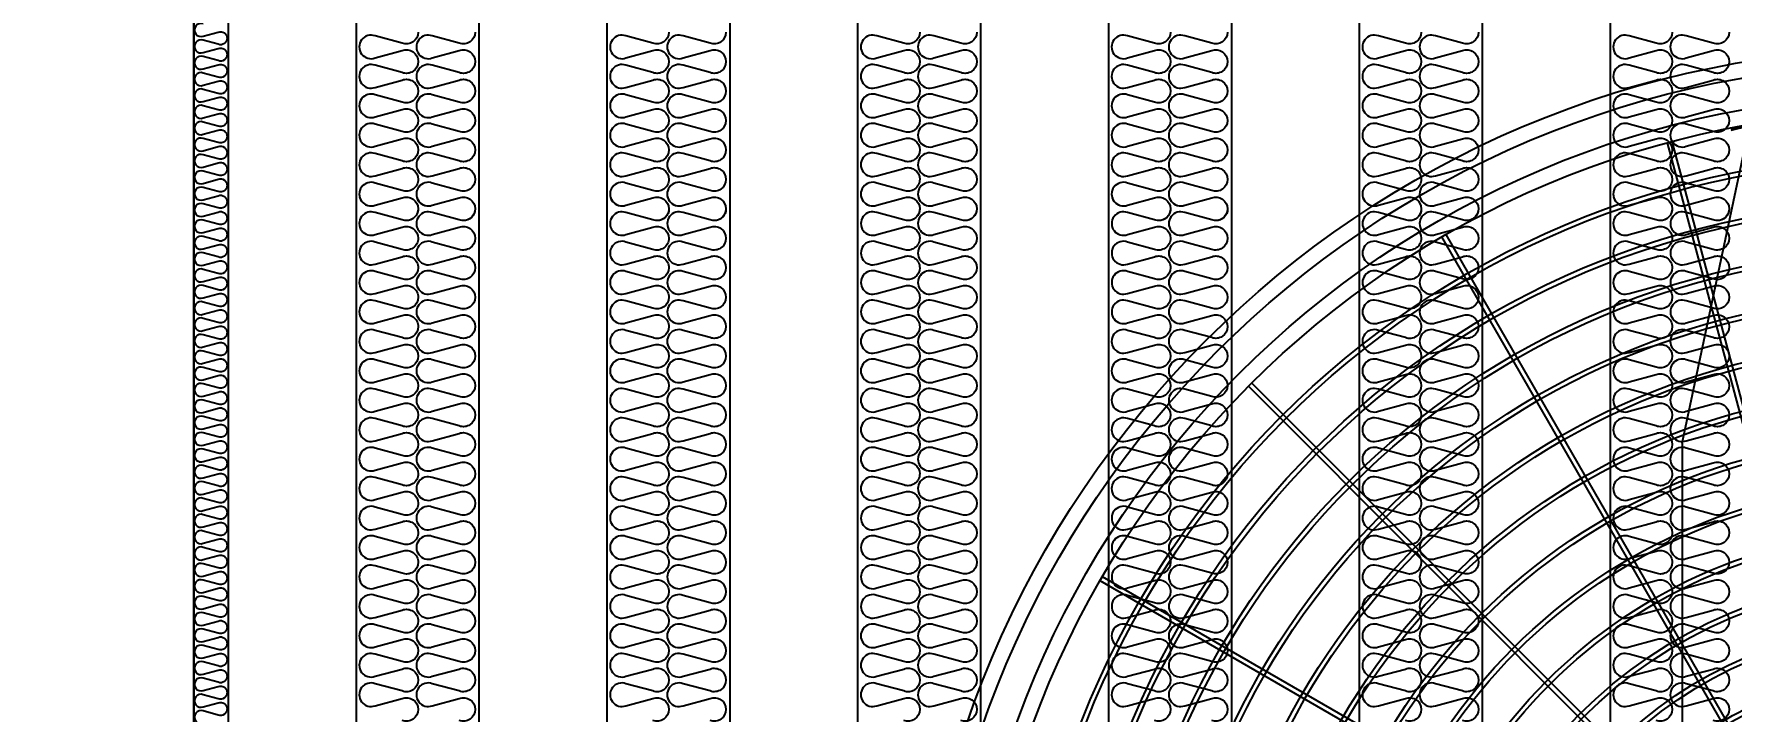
# Model space of a CAD drawing. Header units: millimetres. Extents: x 1723 to 33835, y 1764 to 24472.
# Drawn here: x 4939 to 7010, y 11703 to 12528 of the extents above; entities that cross this region are included whole.
import ezdxf

# ---------------------------------------------------------------- set-up
doc = ezdxf.new("R2010")
doc.units = ezdxf.units.MM
for name, color, linetype in [('LINE', 7, 'Continuous'), ('SMS', 220, 'Continuous'), ('냉각탑', 4, 'Continuous'), ('냉각탑_dim', 1, 'Continuous')]:
    doc.layers.add(name, color=color, linetype=linetype)
doc.styles.add('HY울릉도L', font='')
doc.styles.get('HY울릉도L').set_extended_font_data('HY울릉도L')
doc.dimstyles.new('성지DIM', dxfattribs={"dimtxt": 3.5, "dimasz": 3, "dimexe": 1, "dimexo": 2.5, "dimgap": 2, "dimtad": 1, "dimdec": 0, "dimzin": 3, "dimdsep": 46, "dimtxsty": 'HY울릉도L', "dimblk": 'ARCHTICK', "dimcen": -2, "dimclrd": 256, "dimclre": 256, "dimclrt": 7, "dimadec": 0, "dimazin": 0, "dimtfac": 1, "dimtdec": 0, "dimtofl": 0, "dimtmove": 0, "dimatfit": 3, "dimfxl": 1, "dimtolj": 1, "dimtzin": 0, "dimlwe": -1, "dimarcsym": 0})

# ---------------------------------------------------------------- blocks, each defined once
blk = doc.blocks.new('*D763')
at = {"layer": 'Defpoints', "color": 0, "transparency": 16777216}
for p in [(5134.4, 13171.5), (4489.6, 9571.5), (5134.4, 9571.5)]:
    blk.add_point(p, dxfattribs=at)
at = {"layer": '냉각탑_dim', "transparency": 16777216}
for p, q in [((5034.4, 13171.5), (4449.6, 13171.5)), ((5034.4, 9571.5), (4449.6, 9571.5))]:
    blk.add_line(p, q, dxfattribs=at)
at = {"layer": '냉각탑_dim', "lineweight": -2, "transparency": 16777216}
blk.add_line((4489.6, 13051.5), (4489.6, 9691.5), dxfattribs=at)
at = {"layer": '냉각탑_dim', "transparency": 16777216}
for points in [[(4469.6, 13051.5), (4509.6, 13051.5), (4489.6, 13171.5)], [(4469.6, 9691.5), (4509.6, 9691.5), (4489.6, 9571.5)]]:
    blk.add_solid(points, dxfattribs=at)
at = {"layer": '냉각탑_dim', "color": 7, "transparency": 16777216, "insert": (4339.6, 11371.5), "char_height": 140, "attachment_point": 5, "rotation": 90, "style": 'HY울릉도L'}
blk.add_mtext('\\A1;3600', dxfattribs=at)
blk = doc.blocks.new('*D767')
at = {"layer": 'Defpoints', "color": 0, "transparency": 16777216}
for p in [(3463.2, 13171.5), (5134.4, 13171.5), (4984.4, 8821.5)]:
    blk.add_point(p, dxfattribs=at)
at = {"layer": '냉각탑_dim', "transparency": 16777216}
for p, q in [((5034.4, 13171.5), (3423.2, 13171.5)), ((4884.4, 8821.5), (3423.2, 8821.5))]:
    blk.add_line(p, q, dxfattribs=at)
at = {"layer": '냉각탑_dim', "lineweight": -2, "transparency": 16777216}
blk.add_line((3463.2, 8941.5), (3463.2, 13051.5), dxfattribs=at)
at = {"layer": '냉각탑_dim', "transparency": 16777216}
for points in [[(3443.2, 13051.5), (3483.2, 13051.5), (3463.2, 13171.5)], [(3443.2, 8941.5), (3483.2, 8941.5), (3463.2, 8821.5)]]:
    blk.add_solid(points, dxfattribs=at)
at = {"layer": '냉각탑_dim', "color": 7, "transparency": 16777216, "insert": (3313.2, 10996.5), "char_height": 140, "attachment_point": 5, "rotation": 90, "style": 'HY울릉도L'}
blk.add_mtext('\\A1;4350', dxfattribs=at)
blk = doc.blocks.new('A$C1FB73ED1')
for p, q in [((1260.8, 1340), (966.5, 2438.3)), ((1266.6, 1341.6), (972.3, 2439.9)), ((1245.9, 1333), (677.4, 2317.7)), ((1251.1, 1336), (682.6, 2320.7)), ((1233.4, 1322.4), (429.4, 2126.4)), ((1237.6, 1326.6), (433.6, 2130.6)), ((1224, 1308.9), (239.3, 1877.4)), ((1227, 1314.1), (242.3, 1882.6))]:
    blk.add_line(p, q)
for radius in [1280, 1260, 1220, 1200]:
    blk.add_circle((1280, 1280), radius)
at = {"ltscale": 5}
for radius in [1143, 1137, 1083, 1077, 1023, 1017, 963, 957, 903, 897, 843, 837, 783, 777, 723, 717, 663, 657, 603, 597, 543, 537, 483, 477]:
    blk.add_circle((1280, 1280), radius, dxfattribs=at)
at = {"layer": 'LINE', "color": 7}
for q in [(1071.5, 2459.4), (985.2, 1550)]:
    blk.add_line((985.2, 2053.4), q, dxfattribs=at)
for radius, start, end in [(1000, 83.5007, 103.4595), (998, 83.4876, 103.487)]:
    blk.add_arc((1280, 1483.4), radius, start, end, dxfattribs=at)
blk = doc.blocks.new('3')
for p, q in [((5134.4, 13171.5), (5134.4, 9571.5)), ((5134.4, 12779.5), (5134.4, 10073.5)), ((5176.4, 12779.5), (5176.4, 10073.5))]:
    blk.add_line(p, q)
at = {"color": 7}
for p, q in [((5134.4, 13171.5), (5134.4, 9571.5)), ((5176.4, 13171.5), (5176.4, 9651.5)), ((5332.4, 13129.5), (5332.4, 9651.5)), ((5482.4, 13129.5), (5482.4, 9651.5)), ((5638.4, 13129.5), (5638.4, 9651.5)), ((5788.4, 13129.5), (5788.4, 9651.5)), ((5944.4, 13129.5), (5944.4, 9651.5)), ((6094.4, 13129.5), (6094.4, 9651.5)), ((6250.4, 13129.5), (6250.4, 9651.5)), ((6400.4, 13129.5), (6400.4, 9651.5)), ((6556.4, 13129.5), (6556.4, 9651.5)), ((6706.4, 13129.5), (6706.4, 9651.5)), ((6862.4, 13129.5), (6862.4, 9651.5))]:
    blk.add_line(p, q, dxfattribs=at)
at = {"ltscale": 500, "elevation": 0}
blk.add_lwpolyline([(5134.4, 13171.5), (9334.4, 13171.5), (9334.4, 9571.5), (5134.4, 9571.5)], close=True, dxfattribs=at)
at = {"layer": 'SMS', "color": 5, "elevation": 0}
for points in [[(5408.2, 12530.4, -0.524856), (5388.7, 12517), (5355.8, 12525.9, 1.449198), (5355.8, 12499), (5388.7, 12507.9, -0.524856), (5408.2, 12494.5, -0.524856), (5388.7, 12481.1), (5355.8, 12490, 1.449198), (5355.8, 12463.1), (5388.7, 12472, -0.524856), (5408.2, 12458.6, -0.524856), (5388.7, 12445.2), (5355.8, 12454.1, 1.449198), (5355.8, 12427.2), (5388.7, 12436.1, -0.524856), (5408.2, 12422.7, -0.524856), (5388.7, 12409.3), (5355.8, 12418.2, 1.449198), (5355.8, 12391.3), (5388.7, 12400.2, -0.524856), (5408.2, 12386.8, -0.524856), (5388.7, 12373.4), (5355.8, 12382.3, 1.449198), (5355.8, 12355.4), (5388.7, 12364.3, -0.524856), (5408.2, 12350.9, -0.524856), (5388.7, 12337.4), (5355.8, 12346.4, 1.449198), (5355.8, 12319.5), (5388.7, 12328.4, -0.524856), (5408.2, 12315, -0.417249), (5393.7, 12300.6)], [(5477.8, 12530.4, -0.524856), (5458.4, 12517), (5425.5, 12525.9, 1.449198), (5425.5, 12499), (5458.4, 12507.9, -0.524856), (5477.8, 12494.5, -0.524856), (5458.4, 12481.1), (5425.5, 12490, 1.449198), (5425.5, 12463.1), (5458.4, 12472, -0.524856), (5477.8, 12458.6, -0.524856), (5458.4, 12445.2), (5425.5, 12454.1, 1.449198), (5425.5, 12427.2), (5458.4, 12436.1, -0.524856), (5477.8, 12422.7, -0.524856), (5458.4, 12409.3), (5425.5, 12418.2, 1.449198), (5425.5, 12391.3), (5458.4, 12400.2, -0.524856), (5477.8, 12386.8, -0.524856), (5458.4, 12373.4), (5425.5, 12382.3, 1.449198), (5425.5, 12355.4), (5458.4, 12364.3, -0.524856), (5477.8, 12350.9, -0.524856), (5458.4, 12337.4), (5425.5, 12346.4, 1.449198), (5425.5, 12319.5), (5458.4, 12328.4, -0.524856), (5477.8, 12315, -0.417249), (5463.3, 12300.6)], [(5714.2, 12530.4, -0.524856), (5694.7, 12517), (5661.8, 12525.9, 1.449198), (5661.8, 12499), (5694.7, 12507.9, -0.524856), (5714.2, 12494.5, -0.524856), (5694.7, 12481.1), (5661.8, 12490, 1.449198), (5661.8, 12463.1), (5694.7, 12472, -0.524856), (5714.2, 12458.6, -0.524856), (5694.7, 12445.2), (5661.8, 12454.1, 1.449198), (5661.8, 12427.2), (5694.7, 12436.1, -0.524856), (5714.2, 12422.7, -0.524856), (5694.7, 12409.3), (5661.8, 12418.2, 1.449198), (5661.8, 12391.3), (5694.7, 12400.2, -0.524856), (5714.2, 12386.8, -0.524856), (5694.7, 12373.4), (5661.8, 12382.3, 1.449198), (5661.8, 12355.4), (5694.7, 12364.3, -0.524856), (5714.2, 12350.9, -0.524856), (5694.7, 12337.4), (5661.8, 12346.4, 1.449198), (5661.8, 12319.5), (5694.7, 12328.4, -0.524856), (5714.2, 12315, -0.417249), (5699.7, 12300.6)], [(5783.8, 12530.4, -0.524856), (5764.4, 12517), (5731.5, 12525.9, 1.449198), (5731.5, 12499), (5764.4, 12507.9, -0.524856), (5783.8, 12494.5, -0.524856), (5764.4, 12481.1), (5731.5, 12490, 1.449198), (5731.5, 12463.1), (5764.4, 12472, -0.524856), (5783.8, 12458.6, -0.524856), (5764.4, 12445.2), (5731.5, 12454.1, 1.449198), (5731.5, 12427.2), (5764.4, 12436.1, -0.524856), (5783.8, 12422.7, -0.524856), (5764.4, 12409.3), (5731.5, 12418.2, 1.449198), (5731.5, 12391.3), (5764.4, 12400.2, -0.524856), (5783.8, 12386.8, -0.524856), (5764.4, 12373.4), (5731.5, 12382.3, 1.449198), (5731.5, 12355.4), (5764.4, 12364.3, -0.524856), (5783.8, 12350.9, -0.524856), (5764.4, 12337.4), (5731.5, 12346.4, 1.449198), (5731.5, 12319.5), (5764.4, 12328.4, -0.524856), (5783.8, 12315, -0.417249), (5769.3, 12300.6)], [(6020.2, 12530.4, -0.524856), (6000.7, 12517), (5967.8, 12525.9, 1.449198), (5967.8, 12499), (6000.7, 12507.9, -0.524856), (6020.2, 12494.5, -0.524856), (6000.7, 12481.1), (5967.8, 12490, 1.449198), (5967.8, 12463.1), (6000.7, 12472, -0.524856), (6020.2, 12458.6, -0.524856), (6000.7, 12445.2), (5967.8, 12454.1, 1.449198), (5967.8, 12427.2), (6000.7, 12436.1, -0.524856), (6020.2, 12422.7, -0.524856), (6000.7, 12409.3), (5967.8, 12418.2, 1.449198), (5967.8, 12391.3), (6000.7, 12400.2, -0.524856), (6020.2, 12386.8, -0.524856), (6000.7, 12373.4), (5967.8, 12382.3, 1.449198), (5967.8, 12355.4), (6000.7, 12364.3, -0.524856), (6020.2, 12350.9, -0.524856), (6000.7, 12337.4), (5967.8, 12346.4, 1.449198), (5967.8, 12319.5), (6000.7, 12328.4, -0.524856), (6020.2, 12315, -0.417249), (6005.7, 12300.6)], [(6089.8, 12530.4, -0.524856), (6070.4, 12517), (6037.5, 12525.9, 1.449198), (6037.5, 12499), (6070.4, 12507.9, -0.524856), (6089.8, 12494.5, -0.524856), (6070.4, 12481.1), (6037.5, 12490, 1.449198), (6037.5, 12463.1), (6070.4, 12472, -0.524856), (6089.8, 12458.6, -0.524856), (6070.4, 12445.2), (6037.5, 12454.1, 1.449198), (6037.5, 12427.2), (6070.4, 12436.1, -0.524856), (6089.8, 12422.7, -0.524856), (6070.4, 12409.3), (6037.5, 12418.2, 1.449198), (6037.5, 12391.3), (6070.4, 12400.2, -0.524856), (6089.8, 12386.8, -0.524856), (6070.4, 12373.4), (6037.5, 12382.3, 1.449198), (6037.5, 12355.4), (6070.4, 12364.3, -0.524856), (6089.8, 12350.9, -0.524856), (6070.4, 12337.4), (6037.5, 12346.4, 1.449198), (6037.5, 12319.5), (6070.4, 12328.4, -0.524856), (6089.8, 12315, -0.417249), (6075.3, 12300.6)], [(6326.2, 12530.4, -0.524856), (6306.7, 12517), (6273.8, 12525.9, 1.449198), (6273.8, 12499), (6306.7, 12507.9, -0.524856), (6326.2, 12494.5, -0.524856), (6306.7, 12481.1), (6273.8, 12490, 1.449198), (6273.8, 12463.1), (6306.7, 12472, -0.524856), (6326.2, 12458.6, -0.524856), (6306.7, 12445.2), (6273.8, 12454.1, 1.449198), (6273.8, 12427.2), (6306.7, 12436.1, -0.524856), (6326.2, 12422.7, -0.524856), (6306.7, 12409.3), (6273.8, 12418.2, 1.449198), (6273.8, 12391.3), (6306.7, 12400.2, -0.524856), (6326.2, 12386.8, -0.524856), (6306.7, 12373.4), (6273.8, 12382.3, 1.449198), (6273.8, 12355.4), (6306.7, 12364.3, -0.524856), (6326.2, 12350.9, -0.524856), (6306.7, 12337.4), (6273.8, 12346.4, 1.449198), (6273.8, 12319.5), (6306.7, 12328.4, -0.524856), (6326.2, 12315, -0.417249), (6311.7, 12300.6)], [(6395.8, 12530.4, -0.524856), (6376.4, 12517), (6343.5, 12525.9, 1.449198), (6343.5, 12499), (6376.4, 12507.9, -0.524856), (6395.8, 12494.5, -0.524856), (6376.4, 12481.1), (6343.5, 12490, 1.449198), (6343.5, 12463.1), (6376.4, 12472, -0.524856), (6395.8, 12458.6, -0.524856), (6376.4, 12445.2), (6343.5, 12454.1, 1.449198), (6343.5, 12427.2), (6376.4, 12436.1, -0.524856), (6395.8, 12422.7, -0.524856), (6376.4, 12409.3), (6343.5, 12418.2, 1.449198), (6343.5, 12391.3), (6376.4, 12400.2, -0.524856), (6395.8, 12386.8, -0.524856), (6376.4, 12373.4), (6343.5, 12382.3, 1.449198), (6343.5, 12355.4), (6376.4, 12364.3, -0.524856), (6395.8, 12350.9, -0.524856), (6376.4, 12337.4), (6343.5, 12346.4, 1.449198), (6343.5, 12319.5), (6376.4, 12328.4, -0.524856), (6395.8, 12315, -0.417249), (6381.3, 12300.6)], [(6632.2, 12530.4, -0.524856), (6612.7, 12517), (6579.8, 12525.9, 1.449198), (6579.8, 12499), (6612.7, 12507.9, -0.524856), (6632.2, 12494.5, -0.524856), (6612.7, 12481.1), (6579.8, 12490, 1.449198), (6579.8, 12463.1), (6612.7, 12472, -0.524856), (6632.2, 12458.6, -0.524856), (6612.7, 12445.2), (6579.8, 12454.1, 1.449198), (6579.8, 12427.2), (6612.7, 12436.1, -0.524856), (6632.2, 12422.7, -0.524856), (6612.7, 12409.3), (6579.8, 12418.2, 1.449198), (6579.8, 12391.3), (6612.7, 12400.2, -0.524856), (6632.2, 12386.8, -0.524856), (6612.7, 12373.4), (6579.8, 12382.3, 1.449198), (6579.8, 12355.4), (6612.7, 12364.3, -0.524856), (6632.2, 12350.9, -0.524856), (6612.7, 12337.4), (6579.8, 12346.4, 1.449198), (6579.8, 12319.5), (6612.7, 12328.4, -0.524856), (6632.2, 12315, -0.417249), (6617.7, 12300.6)], [(6701.8, 12530.4, -0.524856), (6682.4, 12517), (6649.5, 12525.9, 1.449198), (6649.5, 12499), (6682.4, 12507.9, -0.524856), (6701.8, 12494.5, -0.524856), (6682.4, 12481.1), (6649.5, 12490, 1.449198), (6649.5, 12463.1), (6682.4, 12472, -0.524856), (6701.8, 12458.6, -0.524856), (6682.4, 12445.2), (6649.5, 12454.1, 1.449198), (6649.5, 12427.2), (6682.4, 12436.1, -0.524856), (6701.8, 12422.7, -0.524856), (6682.4, 12409.3), (6649.5, 12418.2, 1.449198), (6649.5, 12391.3), (6682.4, 12400.2, -0.524856), (6701.8, 12386.8, -0.524856), (6682.4, 12373.4), (6649.5, 12382.3, 1.449198), (6649.5, 12355.4), (6682.4, 12364.3, -0.524856), (6701.8, 12350.9, -0.524856), (6682.4, 12337.4), (6649.5, 12346.4, 1.449198), (6649.5, 12319.5), (6682.4, 12328.4, -0.524856), (6701.8, 12315, -0.417249), (6687.3, 12300.6)], [(6938.2, 12530.4, -0.524856), (6918.7, 12517), (6885.8, 12525.9, 1.449198), (6885.8, 12499), (6918.7, 12507.9, -0.524856), (6938.2, 12494.5, -0.524856), (6918.7, 12481.1), (6885.8, 12490, 1.449198), (6885.8, 12463.1), (6918.7, 12472, -0.524856), (6938.2, 12458.6, -0.524856), (6918.7, 12445.2), (6885.8, 12454.1, 1.449198), (6885.8, 12427.2), (6918.7, 12436.1, -0.524856), (6938.2, 12422.7, -0.524856), (6918.7, 12409.3), (6885.8, 12418.2, 1.449198), (6885.8, 12391.3), (6918.7, 12400.2, -0.524856), (6938.2, 12386.8, -0.524856), (6918.7, 12373.4), (6885.8, 12382.3, 1.449198), (6885.8, 12355.4), (6918.7, 12364.3, -0.524856), (6938.2, 12350.9, -0.524856), (6918.7, 12337.4), (6885.8, 12346.4, 1.449198), (6885.8, 12319.5), (6918.7, 12328.4, -0.524856), (6938.2, 12315, -0.417249), (6923.7, 12300.6)], [(7007.8, 12530.4, -0.524856), (6988.4, 12517), (6955.5, 12525.9, 1.449198), (6955.5, 12499), (6988.4, 12507.9, -0.524856), (7007.8, 12494.5, -0.524856), (6988.4, 12481.1), (6955.5, 12490, 1.449198), (6955.5, 12463.1), (6988.4, 12472, -0.524856), (7007.8, 12458.6, -0.524856), (6988.4, 12445.2), (6955.5, 12454.1, 1.449198), (6955.5, 12427.2), (6988.4, 12436.1, -0.524856), (7007.8, 12422.7, -0.524856), (6988.4, 12409.3), (6955.5, 12418.2, 1.449198), (6955.5, 12391.3), (6988.4, 12400.2, -0.524856), (7007.8, 12386.8, -0.524856), (6988.4, 12373.4), (6955.5, 12382.3, 1.449198), (6955.5, 12355.4), (6988.4, 12364.3, -0.524856), (7007.8, 12350.9, -0.524856), (6988.4, 12337.4), (6955.5, 12346.4, 1.449198), (6955.5, 12319.5), (6988.4, 12328.4, -0.524856), (7007.8, 12315, -0.417249), (6993.3, 12300.6)], [(5146.1, 12540.5, 1.449198), (5146.1, 12525.6), (5164.4, 12530.5, -0.524856), (5175.2, 12523.1, -0.524856), (5164.4, 12515.6), (5146.1, 12520.5, 1.449198), (5146.1, 12505.6), (5164.4, 12510.6, -0.524856), (5175.2, 12503.1, -0.524856), (5164.4, 12495.7), (5146.1, 12500.6, 1.449198), (5146.1, 12485.7), (5164.4, 12490.6, -0.524856), (5175.2, 12483.2, -0.524856), (5164.4, 12475.7), (5146.1, 12480.6, 1.449198), (5146.1, 12465.7), (5164.4, 12470.7, -0.524856), (5175.2, 12463.2, -0.524856), (5164.4, 12455.8), (5146.1, 12460.7, 1.449198), (5146.1, 12445.8), (5164.4, 12450.7, -0.524856), (5175.2, 12443.3, -0.524856), (5164.4, 12435.8), (5146.1, 12440.7, 1.449198), (5146.1, 12425.8), (5164.4, 12430.8, -0.524856), (5175.2, 12423.3, -0.524856), (5164.4, 12415.9), (5146.1, 12420.8, 1.449198), (5146.1, 12405.9), (5164.4, 12410.8, -0.524856), (5175.2, 12403.4, -0.524856), (5164.4, 12395.9), (5146.1, 12400.8, 1.449198), (5146.1, 12385.9), (5164.4, 12390.9, -0.524856), (5175.2, 12383.4, -0.524856), (5164.4, 12376), (5146.1, 12380.9, 1.449198), (5146.1, 12366), (5164.4, 12370.9, -0.524856), (5175.2, 12363.5, -0.524856), (5164.4, 12356), (5146.1, 12360.9, 1.449198), (5146.1, 12346), (5164.4, 12351, -0.524856), (5175.2, 12343.5, -0.524856), (5164.4, 12336.1), (5146.1, 12341, 1.449198), (5146.1, 12326.1), (5164.4, 12331, -0.524856), (5175.2, 12323.6, -0.524856), (5164.4, 12316.1), (5146.1, 12321, 1.449198), (5146.1, 12306.1), (5164.4, 12311.1, -0.524856), (5175.2, 12303.6, -0.524856), (5164.4, 12296.2), (5146.1, 12301.1, 1.449198), (5146.1, 12286.2), (5164.4, 12291.1, -0.524856), (5175.2, 12283.7, -0.524856), (5164.4, 12276.2), (5146.1, 12281.1, 1.449198), (5146.1, 12266.2), (5164.4, 12271.2, -0.524856), (5175.2, 12263.7, -0.524856), (5164.4, 12256.3), (5146.1, 12261.2, 1.449198), (5146.1, 12246.3), (5164.4, 12251.2, -0.524856), (5175.2, 12243.8, -0.524856), (5164.4, 12236.3), (5146.1, 12241.2, 1.449198), (5146.1, 12226.3), (5164.4, 12231.3, -0.524856), (5175.2, 12223.8, -0.524856), (5164.4, 12216.4), (5146.1, 12221.3, 1.449198), (5146.1, 12206.4), (5164.4, 12211.3, -0.524856), (5175.2, 12203.9, -0.524856), (5164.4, 12196.4), (5146.1, 12201.3, 1.449198), (5146.1, 12186.4), (5164.4, 12191.4, -0.524856), (5175.2, 12183.9, -0.524856), (5164.4, 12176.5), (5146.1, 12181.4, 1.449198), (5146.1, 12166.5), (5164.4, 12171.4, -0.524856), (5175.2, 12164, -0.524856), (5164.4, 12156.5), (5146.1, 12161.4, 1.449198), (5146.1, 12146.5), (5164.4, 12151.5, -0.524856), (5175.2, 12144, -0.524856), (5164.4, 12136.6), (5146.1, 12141.5, 1.449198), (5146.1, 12126.6), (5164.4, 12131.5, -0.524856), (5175.2, 12124.1, -0.524856), (5164.4, 12116.6), (5146.1, 12121.5, 1.449198), (5146.1, 12106.6), (5164.4, 12111.6, -0.524856), (5175.2, 12104.1, -0.524856), (5164.4, 12096.7), (5146.1, 12101.6, 1.449198), (5146.1, 12086.7), (5164.4, 12091.6, -0.524856), (5175.2, 12084.2, -0.524856), (5164.4, 12076.7), (5146.1, 12081.6, 1.449198), (5146.1, 12066.7), (5164.4, 12071.7, -0.524856), (5175.2, 12064.2, -0.524856), (5164.4, 12056.8), (5146.1, 12061.7, 1.449198), (5146.1, 12046.8), (5164.4, 12051.7, -0.524856), (5175.2, 12044.3, -0.524856), (5164.4, 12036.8), (5146.1, 12041.7, 1.449198), (5146.1, 12026.8), (5164.4, 12031.8, -0.524856), (5175.2, 12024.3, -0.524856), (5164.4, 12016.9), (5146.1, 12021.8, 1.449198), (5146.1, 12006.9), (5164.4, 12011.8, -0.524856), (5175.2, 12004.4, -0.417249), (5167.2, 11996.4)], [(5336.8, 12329.3, 0.446849), (5355.8, 12319.5), (5388.7, 12328.4, -0.524856), (5408.2, 12315, -0.524856), (5388.7, 12301.5), (5355.8, 12310.4, 1.449198), (5355.8, 12283.6), (5388.7, 12292.5, -0.524856), (5408.2, 12279.1, -0.524856), (5388.7, 12265.6), (5355.8, 12274.5, 1.449198), (5355.8, 12247.7), (5388.7, 12256.6, -0.524856), (5408.2, 12243.1, -0.524856), (5388.7, 12229.7), (5355.8, 12238.6, 1.449198), (5355.8, 12211.8), (5388.7, 12220.7, -0.524856), (5408.2, 12207.2, -0.524856), (5388.7, 12193.8), (5355.8, 12202.7, 1.449198), (5355.8, 12175.9), (5388.7, 12184.8, -0.524856), (5408.2, 12171.3, -0.524856), (5388.7, 12157.9), (5355.8, 12166.8, 1.449198), (5355.8, 12139.9), (5388.7, 12148.8, -0.524856), (5408.2, 12135.4, -0.524856), (5388.7, 12122), (5355.8, 12130.9, 1.449198), (5355.8, 12104), (5388.7, 12112.9, -0.524856), (5408.2, 12099.5, -0.524856), (5388.7, 12086.1), (5355.8, 12095, 1.449198), (5355.8, 12068.1), (5388.7, 12077, -0.524856), (5408.2, 12063.6, -0.524856), (5388.7, 12050.2), (5355.8, 12059.1, 1.449198), (5355.8, 12032.2), (5388.7, 12041.1, -0.524856), (5408.2, 12027.7, -0.524856), (5388.7, 12014.3), (5355.8, 12023.2, 1.449198), (5355.8, 11996.3), (5388.7, 12005.2, -0.524856), (5408.2, 11991.8, -0.524856), (5388.7, 11978.3), (5355.8, 11987.3, 1.449198), (5355.8, 11960.4), (5388.7, 11969.3, -0.524856), (5408.2, 11955.9, -0.524856), (5388.7, 11942.4), (5355.8, 11951.3, 1.449198), (5355.8, 11924.5), (5388.7, 11933.4, -0.524856), (5408.2, 11920, -0.524856), (5388.7, 11906.5), (5355.8, 11915.4, 1.449198), (5355.8, 11888.6), (5388.7, 11897.5, -0.524856), (5408.2, 11884, -0.524856), (5388.7, 11870.6), (5355.8, 11879.5, 1.449198), (5355.8, 11852.7), (5388.7, 11861.6, -0.524856), (5408.2, 11848.1, -0.524856), (5388.7, 11834.7), (5355.8, 11843.6, 1.449198), (5355.8, 11816.8), (5388.7, 11825.7, -0.524856), (5408.2, 11812.2, -0.524856), (5388.7, 11798.8), (5355.8, 11807.7, 1.449198), (5355.8, 11780.8), (5388.7, 11789.7, -0.524856), (5408.2, 11776.3, -0.524856), (5388.7, 11762.9), (5355.8, 11771.8, 1.449198), (5355.8, 11744.9), (5388.7, 11753.8, -0.524856), (5408.2, 11740.4, -0.524856), (5388.7, 11727), (5355.8, 11735.9, 1.449198), (5355.8, 11709), (5388.7, 11717.9, -0.524856), (5408.2, 11704.5, -0.524856), (5388.7, 11691.1)], [(5406.5, 12329.3, 0.446849), (5425.5, 12319.5), (5458.4, 12328.4, -0.524856), (5477.8, 12315, -0.524856), (5458.4, 12301.5), (5425.5, 12310.4, 1.449198), (5425.5, 12283.6), (5458.4, 12292.5, -0.524856), (5477.8, 12279.1, -0.524856), (5458.4, 12265.6), (5425.5, 12274.5, 1.449198), (5425.5, 12247.7), (5458.4, 12256.6, -0.524856), (5477.8, 12243.1, -0.524856), (5458.4, 12229.7), (5425.5, 12238.6, 1.449198), (5425.5, 12211.8), (5458.4, 12220.7, -0.524856), (5477.8, 12207.2, -0.524856), (5458.4, 12193.8), (5425.5, 12202.7, 1.449198), (5425.5, 12175.9), (5458.4, 12184.8, -0.524856), (5477.8, 12171.3, -0.524856), (5458.4, 12157.9), (5425.5, 12166.8, 1.449198), (5425.5, 12139.9), (5458.4, 12148.8, -0.524856), (5477.8, 12135.4, -0.524856), (5458.4, 12122), (5425.5, 12130.9, 1.449198), (5425.5, 12104), (5458.4, 12112.9, -0.524856), (5477.8, 12099.5, -0.524856), (5458.4, 12086.1), (5425.5, 12095, 1.449198), (5425.5, 12068.1), (5458.4, 12077, -0.524856), (5477.8, 12063.6, -0.524856), (5458.4, 12050.2), (5425.5, 12059.1, 1.449198), (5425.5, 12032.2), (5458.4, 12041.1, -0.524856), (5477.8, 12027.7, -0.524856), (5458.4, 12014.3), (5425.5, 12023.2, 1.449198), (5425.5, 11996.3), (5458.4, 12005.2, -0.524856), (5477.8, 11991.8, -0.524856), (5458.4, 11978.3), (5425.5, 11987.3, 1.449198), (5425.5, 11960.4), (5458.4, 11969.3, -0.524856), (5477.8, 11955.9, -0.524856), (5458.4, 11942.4), (5425.5, 11951.3, 1.449198), (5425.5, 11924.5), (5458.4, 11933.4, -0.524856), (5477.8, 11920, -0.524856), (5458.4, 11906.5), (5425.5, 11915.4, 1.449198), (5425.5, 11888.6), (5458.4, 11897.5, -0.524856), (5477.8, 11884, -0.524856), (5458.4, 11870.6), (5425.5, 11879.5, 1.449198), (5425.5, 11852.7), (5458.4, 11861.6, -0.524856), (5477.8, 11848.1, -0.524856), (5458.4, 11834.7), (5425.5, 11843.6, 1.449198), (5425.5, 11816.8), (5458.4, 11825.7, -0.524856), (5477.8, 11812.2, -0.524856), (5458.4, 11798.8), (5425.5, 11807.7, 1.449198), (5425.5, 11780.8), (5458.4, 11789.7, -0.524856), (5477.8, 11776.3, -0.524856), (5458.4, 11762.9), (5425.5, 11771.8, 1.449198), (5425.5, 11744.9), (5458.4, 11753.8, -0.524856), (5477.8, 11740.4, -0.524856), (5458.4, 11727), (5425.5, 11735.9, 1.449198), (5425.5, 11709), (5458.4, 11717.9, -0.524856), (5477.8, 11704.5, -0.524856), (5458.4, 11691.1)], [(5642.8, 12329.3, 0.446849), (5661.8, 12319.5), (5694.7, 12328.4, -0.524856), (5714.2, 12315, -0.524856), (5694.7, 12301.5), (5661.8, 12310.4, 1.449198), (5661.8, 12283.6), (5694.7, 12292.5, -0.524856), (5714.2, 12279.1, -0.524856), (5694.7, 12265.6), (5661.8, 12274.5, 1.449198), (5661.8, 12247.7), (5694.7, 12256.6, -0.524856), (5714.2, 12243.1, -0.524856), (5694.7, 12229.7), (5661.8, 12238.6, 1.449198), (5661.8, 12211.8), (5694.7, 12220.7, -0.524856), (5714.2, 12207.2, -0.524856), (5694.7, 12193.8), (5661.8, 12202.7, 1.449198), (5661.8, 12175.9), (5694.7, 12184.8, -0.524856), (5714.2, 12171.3, -0.524856), (5694.7, 12157.9), (5661.8, 12166.8, 1.449198), (5661.8, 12139.9), (5694.7, 12148.8, -0.524856), (5714.2, 12135.4, -0.524856), (5694.7, 12122), (5661.8, 12130.9, 1.449198), (5661.8, 12104), (5694.7, 12112.9, -0.524856), (5714.2, 12099.5, -0.524856), (5694.7, 12086.1), (5661.8, 12095, 1.449198), (5661.8, 12068.1), (5694.7, 12077, -0.524856), (5714.2, 12063.6, -0.524856), (5694.7, 12050.2), (5661.8, 12059.1, 1.449198), (5661.8, 12032.2), (5694.7, 12041.1, -0.524856), (5714.2, 12027.7, -0.524856), (5694.7, 12014.3), (5661.8, 12023.2, 1.449198), (5661.8, 11996.3), (5694.7, 12005.2, -0.524856), (5714.2, 11991.8, -0.524856), (5694.7, 11978.3), (5661.8, 11987.3, 1.449198), (5661.8, 11960.4), (5694.7, 11969.3, -0.524856), (5714.2, 11955.9, -0.524856), (5694.7, 11942.4), (5661.8, 11951.3, 1.449198), (5661.8, 11924.5), (5694.7, 11933.4, -0.524856), (5714.2, 11920, -0.524856), (5694.7, 11906.5), (5661.8, 11915.4, 1.449198), (5661.8, 11888.6), (5694.7, 11897.5, -0.524856), (5714.2, 11884, -0.524856), (5694.7, 11870.6), (5661.8, 11879.5, 1.449198), (5661.8, 11852.7), (5694.7, 11861.6, -0.524856), (5714.2, 11848.1, -0.524856), (5694.7, 11834.7), (5661.8, 11843.6, 1.449198), (5661.8, 11816.8), (5694.7, 11825.7, -0.524856), (5714.2, 11812.2, -0.524856), (5694.7, 11798.8), (5661.8, 11807.7, 1.449198), (5661.8, 11780.8), (5694.7, 11789.7, -0.524856), (5714.2, 11776.3, -0.524856), (5694.7, 11762.9), (5661.8, 11771.8, 1.449198), (5661.8, 11744.9), (5694.7, 11753.8, -0.524856), (5714.2, 11740.4, -0.524856), (5694.7, 11727), (5661.8, 11735.9, 1.449198), (5661.8, 11709), (5694.7, 11717.9, -0.524856), (5714.2, 11704.5, -0.524856), (5694.7, 11691.1)], [(5712.5, 12329.3, 0.446849), (5731.5, 12319.5), (5764.4, 12328.4, -0.524856), (5783.8, 12315, -0.524856), (5764.4, 12301.5), (5731.5, 12310.4, 1.449198), (5731.5, 12283.6), (5764.4, 12292.5, -0.524856), (5783.8, 12279.1, -0.524856), (5764.4, 12265.6), (5731.5, 12274.5, 1.449198), (5731.5, 12247.7), (5764.4, 12256.6, -0.524856), (5783.8, 12243.1, -0.524856), (5764.4, 12229.7), (5731.5, 12238.6, 1.449198), (5731.5, 12211.8), (5764.4, 12220.7, -0.524856), (5783.8, 12207.2, -0.524856), (5764.4, 12193.8), (5731.5, 12202.7, 1.449198), (5731.5, 12175.9), (5764.4, 12184.8, -0.524856), (5783.8, 12171.3, -0.524856), (5764.4, 12157.9), (5731.5, 12166.8, 1.449198), (5731.5, 12139.9), (5764.4, 12148.8, -0.524856), (5783.8, 12135.4, -0.524856), (5764.4, 12122), (5731.5, 12130.9, 1.449198), (5731.5, 12104), (5764.4, 12112.9, -0.524856), (5783.8, 12099.5, -0.524856), (5764.4, 12086.1), (5731.5, 12095, 1.449198), (5731.5, 12068.1), (5764.4, 12077, -0.524856), (5783.8, 12063.6, -0.524856), (5764.4, 12050.2), (5731.5, 12059.1, 1.449198), (5731.5, 12032.2), (5764.4, 12041.1, -0.524856), (5783.8, 12027.7, -0.524856), (5764.4, 12014.3), (5731.5, 12023.2, 1.449198), (5731.5, 11996.3), (5764.4, 12005.2, -0.524856), (5783.8, 11991.8, -0.524856), (5764.4, 11978.3), (5731.5, 11987.3, 1.449198), (5731.5, 11960.4), (5764.4, 11969.3, -0.524856), (5783.8, 11955.9, -0.524856), (5764.4, 11942.4), (5731.5, 11951.3, 1.449198), (5731.5, 11924.5), (5764.4, 11933.4, -0.524856), (5783.8, 11920, -0.524856), (5764.4, 11906.5), (5731.5, 11915.4, 1.449198), (5731.5, 11888.6), (5764.4, 11897.5, -0.524856), (5783.8, 11884, -0.524856), (5764.4, 11870.6), (5731.5, 11879.5, 1.449198), (5731.5, 11852.7), (5764.4, 11861.6, -0.524856), (5783.8, 11848.1, -0.524856), (5764.4, 11834.7), (5731.5, 11843.6, 1.449198), (5731.5, 11816.8), (5764.4, 11825.7, -0.524856), (5783.8, 11812.2, -0.524856), (5764.4, 11798.8), (5731.5, 11807.7, 1.449198), (5731.5, 11780.8), (5764.4, 11789.7, -0.524856), (5783.8, 11776.3, -0.524856), (5764.4, 11762.9), (5731.5, 11771.8, 1.449198), (5731.5, 11744.9), (5764.4, 11753.8, -0.524856), (5783.8, 11740.4, -0.524856), (5764.4, 11727), (5731.5, 11735.9, 1.449198), (5731.5, 11709), (5764.4, 11717.9, -0.524856), (5783.8, 11704.5, -0.524856), (5764.4, 11691.1)], [(5948.8, 12329.3, 0.446849), (5967.8, 12319.5), (6000.7, 12328.4, -0.524856), (6020.2, 12315, -0.524856), (6000.7, 12301.5), (5967.8, 12310.4, 1.449198), (5967.8, 12283.6), (6000.7, 12292.5, -0.524856), (6020.2, 12279.1, -0.524856), (6000.7, 12265.6), (5967.8, 12274.5, 1.449198), (5967.8, 12247.7), (6000.7, 12256.6, -0.524856), (6020.2, 12243.1, -0.524856), (6000.7, 12229.7), (5967.8, 12238.6, 1.449198), (5967.8, 12211.8), (6000.7, 12220.7, -0.524856), (6020.2, 12207.2, -0.524856), (6000.7, 12193.8), (5967.8, 12202.7, 1.449198), (5967.8, 12175.9), (6000.7, 12184.8, -0.524856), (6020.2, 12171.3, -0.524856), (6000.7, 12157.9), (5967.8, 12166.8, 1.449198), (5967.8, 12139.9), (6000.7, 12148.8, -0.524856), (6020.2, 12135.4, -0.524856), (6000.7, 12122), (5967.8, 12130.9, 1.449198), (5967.8, 12104), (6000.7, 12112.9, -0.524856), (6020.2, 12099.5, -0.524856), (6000.7, 12086.1), (5967.8, 12095, 1.449198), (5967.8, 12068.1), (6000.7, 12077, -0.524856), (6020.2, 12063.6, -0.524856), (6000.7, 12050.2), (5967.8, 12059.1, 1.449198), (5967.8, 12032.2), (6000.7, 12041.1, -0.524856), (6020.2, 12027.7, -0.524856), (6000.7, 12014.3), (5967.8, 12023.2, 1.449198), (5967.8, 11996.3), (6000.7, 12005.2, -0.524856), (6020.2, 11991.8, -0.524856), (6000.7, 11978.3), (5967.8, 11987.3, 1.449198), (5967.8, 11960.4), (6000.7, 11969.3, -0.524856), (6020.2, 11955.9, -0.524856), (6000.7, 11942.4), (5967.8, 11951.3, 1.449198), (5967.8, 11924.5), (6000.7, 11933.4, -0.524856), (6020.2, 11920, -0.524856), (6000.7, 11906.5), (5967.8, 11915.4, 1.449198), (5967.8, 11888.6), (6000.7, 11897.5, -0.524856), (6020.2, 11884, -0.524856), (6000.7, 11870.6), (5967.8, 11879.5, 1.449198), (5967.8, 11852.7), (6000.7, 11861.6, -0.524856), (6020.2, 11848.1, -0.524856), (6000.7, 11834.7), (5967.8, 11843.6, 1.449198), (5967.8, 11816.8), (6000.7, 11825.7, -0.524856), (6020.2, 11812.2, -0.524856), (6000.7, 11798.8), (5967.8, 11807.7, 1.449198), (5967.8, 11780.8), (6000.7, 11789.7, -0.524856), (6020.2, 11776.3, -0.524856), (6000.7, 11762.9), (5967.8, 11771.8, 1.449198), (5967.8, 11744.9), (6000.7, 11753.8, -0.524856), (6020.2, 11740.4, -0.524856), (6000.7, 11727), (5967.8, 11735.9, 1.449198), (5967.8, 11709), (6000.7, 11717.9, -0.524856), (6020.2, 11704.5, -0.524856), (6000.7, 11691.1)], [(6018.5, 12329.3, 0.446849), (6037.5, 12319.5), (6070.4, 12328.4, -0.524856), (6089.8, 12315, -0.524856), (6070.4, 12301.5), (6037.5, 12310.4, 1.449198), (6037.5, 12283.6), (6070.4, 12292.5, -0.524856), (6089.8, 12279.1, -0.524856), (6070.4, 12265.6), (6037.5, 12274.5, 1.449198), (6037.5, 12247.7), (6070.4, 12256.6, -0.524856), (6089.8, 12243.1, -0.524856), (6070.4, 12229.7), (6037.5, 12238.6, 1.449198), (6037.5, 12211.8), (6070.4, 12220.7, -0.524856), (6089.8, 12207.2, -0.524856), (6070.4, 12193.8), (6037.5, 12202.7, 1.449198), (6037.5, 12175.9), (6070.4, 12184.8, -0.524856), (6089.8, 12171.3, -0.524856), (6070.4, 12157.9), (6037.5, 12166.8, 1.449198), (6037.5, 12139.9), (6070.4, 12148.8, -0.524856), (6089.8, 12135.4, -0.524856), (6070.4, 12122), (6037.5, 12130.9, 1.449198), (6037.5, 12104), (6070.4, 12112.9, -0.524856), (6089.8, 12099.5, -0.524856), (6070.4, 12086.1), (6037.5, 12095, 1.449198), (6037.5, 12068.1), (6070.4, 12077, -0.524856), (6089.8, 12063.6, -0.524856), (6070.4, 12050.2), (6037.5, 12059.1, 1.449198), (6037.5, 12032.2), (6070.4, 12041.1, -0.524856), (6089.8, 12027.7, -0.524856), (6070.4, 12014.3), (6037.5, 12023.2, 1.449198), (6037.5, 11996.3), (6070.4, 12005.2, -0.524856), (6089.8, 11991.8, -0.524856), (6070.4, 11978.3), (6037.5, 11987.3, 1.449198), (6037.5, 11960.4), (6070.4, 11969.3, -0.524856), (6089.8, 11955.9, -0.524856), (6070.4, 11942.4), (6037.5, 11951.3, 1.449198), (6037.5, 11924.5), (6070.4, 11933.4, -0.524856), (6089.8, 11920, -0.524856), (6070.4, 11906.5), (6037.5, 11915.4, 1.449198), (6037.5, 11888.6), (6070.4, 11897.5, -0.524856), (6089.8, 11884, -0.524856), (6070.4, 11870.6), (6037.5, 11879.5, 1.449198), (6037.5, 11852.7), (6070.4, 11861.6, -0.524856), (6089.8, 11848.1, -0.524856), (6070.4, 11834.7), (6037.5, 11843.6, 1.449198), (6037.5, 11816.8), (6070.4, 11825.7, -0.524856), (6089.8, 11812.2, -0.524856), (6070.4, 11798.8), (6037.5, 11807.7, 1.449198), (6037.5, 11780.8), (6070.4, 11789.7, -0.524856), (6089.8, 11776.3, -0.524856), (6070.4, 11762.9), (6037.5, 11771.8, 1.449198), (6037.5, 11744.9), (6070.4, 11753.8, -0.524856), (6089.8, 11740.4, -0.524856), (6070.4, 11727), (6037.5, 11735.9, 1.449198), (6037.5, 11709), (6070.4, 11717.9, -0.524856), (6089.8, 11704.5, -0.524856), (6070.4, 11691.1)], [(6254.8, 12329.3, 0.446849), (6273.8, 12319.5), (6306.7, 12328.4, -0.524856), (6326.2, 12315, -0.524856), (6306.7, 12301.5), (6273.8, 12310.4, 1.449198), (6273.8, 12283.6), (6306.7, 12292.5, -0.524856), (6326.2, 12279.1, -0.524856), (6306.7, 12265.6), (6273.8, 12274.5, 1.449198), (6273.8, 12247.7), (6306.7, 12256.6, -0.524856), (6326.2, 12243.1, -0.524856), (6306.7, 12229.7), (6273.8, 12238.6, 1.449198), (6273.8, 12211.8), (6306.7, 12220.7, -0.524856), (6326.2, 12207.2, -0.524856), (6306.7, 12193.8), (6273.8, 12202.7, 1.449198), (6273.8, 12175.9), (6306.7, 12184.8, -0.524856), (6326.2, 12171.3, -0.524856), (6306.7, 12157.9), (6273.8, 12166.8, 1.449198), (6273.8, 12139.9), (6306.7, 12148.8, -0.524856), (6326.2, 12135.4, -0.524856), (6306.7, 12122), (6273.8, 12130.9, 1.449198), (6273.8, 12104), (6306.7, 12112.9, -0.524856), (6326.2, 12099.5, -0.524856), (6306.7, 12086.1), (6273.8, 12095, 1.449198), (6273.8, 12068.1), (6306.7, 12077, -0.524856), (6326.2, 12063.6, -0.524856), (6306.7, 12050.2), (6273.8, 12059.1, 1.449198), (6273.8, 12032.2), (6306.7, 12041.1, -0.524856), (6326.2, 12027.7, -0.524856), (6306.7, 12014.3), (6273.8, 12023.2, 1.449198), (6273.8, 11996.3), (6306.7, 12005.2, -0.524856), (6326.2, 11991.8, -0.524856), (6306.7, 11978.3), (6273.8, 11987.3, 1.449198), (6273.8, 11960.4), (6306.7, 11969.3, -0.524856), (6326.2, 11955.9, -0.524856), (6306.7, 11942.4), (6273.8, 11951.3, 1.449198), (6273.8, 11924.5), (6306.7, 11933.4, -0.524856), (6326.2, 11920, -0.524856), (6306.7, 11906.5), (6273.8, 11915.4, 1.449198), (6273.8, 11888.6), (6306.7, 11897.5, -0.524856), (6326.2, 11884, -0.524856), (6306.7, 11870.6), (6273.8, 11879.5, 1.449198), (6273.8, 11852.7), (6306.7, 11861.6, -0.524856), (6326.2, 11848.1, -0.524856), (6306.7, 11834.7), (6273.8, 11843.6, 1.449198), (6273.8, 11816.8), (6306.7, 11825.7, -0.524856), (6326.2, 11812.2, -0.524856), (6306.7, 11798.8), (6273.8, 11807.7, 1.449198), (6273.8, 11780.8), (6306.7, 11789.7, -0.524856), (6326.2, 11776.3, -0.524856), (6306.7, 11762.9), (6273.8, 11771.8, 1.449198), (6273.8, 11744.9), (6306.7, 11753.8, -0.524856), (6326.2, 11740.4, -0.524856), (6306.7, 11727), (6273.8, 11735.9, 1.449198), (6273.8, 11709), (6306.7, 11717.9, -0.524856), (6326.2, 11704.5, -0.524856), (6306.7, 11691.1)], [(6324.5, 12329.3, 0.446849), (6343.5, 12319.5), (6376.4, 12328.4, -0.524856), (6395.8, 12315, -0.524856), (6376.4, 12301.5), (6343.5, 12310.4, 1.449198), (6343.5, 12283.6), (6376.4, 12292.5, -0.524856), (6395.8, 12279.1, -0.524856), (6376.4, 12265.6), (6343.5, 12274.5, 1.449198), (6343.5, 12247.7), (6376.4, 12256.6, -0.524856), (6395.8, 12243.1, -0.524856), (6376.4, 12229.7), (6343.5, 12238.6, 1.449198), (6343.5, 12211.8), (6376.4, 12220.7, -0.524856), (6395.8, 12207.2, -0.524856), (6376.4, 12193.8), (6343.5, 12202.7, 1.449198), (6343.5, 12175.9), (6376.4, 12184.8, -0.524856), (6395.8, 12171.3, -0.524856), (6376.4, 12157.9), (6343.5, 12166.8, 1.449198), (6343.5, 12139.9), (6376.4, 12148.8, -0.524856), (6395.8, 12135.4, -0.524856), (6376.4, 12122), (6343.5, 12130.9, 1.449198), (6343.5, 12104), (6376.4, 12112.9, -0.524856), (6395.8, 12099.5, -0.524856), (6376.4, 12086.1), (6343.5, 12095, 1.449198), (6343.5, 12068.1), (6376.4, 12077, -0.524856), (6395.8, 12063.6, -0.524856), (6376.4, 12050.2), (6343.5, 12059.1, 1.449198), (6343.5, 12032.2), (6376.4, 12041.1, -0.524856), (6395.8, 12027.7, -0.524856), (6376.4, 12014.3), (6343.5, 12023.2, 1.449198), (6343.5, 11996.3), (6376.4, 12005.2, -0.524856), (6395.8, 11991.8, -0.524856), (6376.4, 11978.3), (6343.5, 11987.3, 1.449198), (6343.5, 11960.4), (6376.4, 11969.3, -0.524856), (6395.8, 11955.9, -0.524856), (6376.4, 11942.4), (6343.5, 11951.3, 1.449198), (6343.5, 11924.5), (6376.4, 11933.4, -0.524856), (6395.8, 11920, -0.524856), (6376.4, 11906.5), (6343.5, 11915.4, 1.449198), (6343.5, 11888.6), (6376.4, 11897.5, -0.524856), (6395.8, 11884, -0.524856), (6376.4, 11870.6), (6343.5, 11879.5, 1.449198), (6343.5, 11852.7), (6376.4, 11861.6, -0.524856), (6395.8, 11848.1, -0.524856), (6376.4, 11834.7), (6343.5, 11843.6, 1.449198), (6343.5, 11816.8), (6376.4, 11825.7, -0.524856), (6395.8, 11812.2, -0.524856), (6376.4, 11798.8), (6343.5, 11807.7, 1.449198), (6343.5, 11780.8), (6376.4, 11789.7, -0.524856), (6395.8, 11776.3, -0.524856), (6376.4, 11762.9), (6343.5, 11771.8, 1.449198), (6343.5, 11744.9), (6376.4, 11753.8, -0.524856), (6395.8, 11740.4, -0.524856), (6376.4, 11727), (6343.5, 11735.9, 1.449198), (6343.5, 11709), (6376.4, 11717.9, -0.524856), (6395.8, 11704.5, -0.524856), (6376.4, 11691.1)], [(6560.8, 12329.3, 0.446849), (6579.8, 12319.5), (6612.7, 12328.4, -0.524856), (6632.2, 12315, -0.524856), (6612.7, 12301.5), (6579.8, 12310.4, 1.449198), (6579.8, 12283.6), (6612.7, 12292.5, -0.524856), (6632.2, 12279.1, -0.524856), (6612.7, 12265.6), (6579.8, 12274.5, 1.449198), (6579.8, 12247.7), (6612.7, 12256.6, -0.524856), (6632.2, 12243.1, -0.524856), (6612.7, 12229.7), (6579.8, 12238.6, 1.449198), (6579.8, 12211.8), (6612.7, 12220.7, -0.524856), (6632.2, 12207.2, -0.524856), (6612.7, 12193.8), (6579.8, 12202.7, 1.449198), (6579.8, 12175.9), (6612.7, 12184.8, -0.524856), (6632.2, 12171.3, -0.524856), (6612.7, 12157.9), (6579.8, 12166.8, 1.449198), (6579.8, 12139.9), (6612.7, 12148.8, -0.524856), (6632.2, 12135.4, -0.524856), (6612.7, 12122), (6579.8, 12130.9, 1.449198), (6579.8, 12104), (6612.7, 12112.9, -0.524856), (6632.2, 12099.5, -0.524856), (6612.7, 12086.1), (6579.8, 12095, 1.449198), (6579.8, 12068.1), (6612.7, 12077, -0.524856), (6632.2, 12063.6, -0.524856), (6612.7, 12050.2), (6579.8, 12059.1, 1.449198), (6579.8, 12032.2), (6612.7, 12041.1, -0.524856), (6632.2, 12027.7, -0.524856), (6612.7, 12014.3), (6579.8, 12023.2, 1.449198), (6579.8, 11996.3), (6612.7, 12005.2, -0.524856), (6632.2, 11991.8, -0.524856), (6612.7, 11978.3), (6579.8, 11987.3, 1.449198), (6579.8, 11960.4), (6612.7, 11969.3, -0.524856), (6632.2, 11955.9, -0.524856), (6612.7, 11942.4), (6579.8, 11951.3, 1.449198), (6579.8, 11924.5), (6612.7, 11933.4, -0.524856), (6632.2, 11920, -0.524856), (6612.7, 11906.5), (6579.8, 11915.4, 1.449198), (6579.8, 11888.6), (6612.7, 11897.5, -0.524856), (6632.2, 11884, -0.524856), (6612.7, 11870.6), (6579.8, 11879.5, 1.449198), (6579.8, 11852.7), (6612.7, 11861.6, -0.524856), (6632.2, 11848.1, -0.524856), (6612.7, 11834.7), (6579.8, 11843.6, 1.449198), (6579.8, 11816.8), (6612.7, 11825.7, -0.524856), (6632.2, 11812.2, -0.524856), (6612.7, 11798.8), (6579.8, 11807.7, 1.449198), (6579.8, 11780.8), (6612.7, 11789.7, -0.524856), (6632.2, 11776.3, -0.524856), (6612.7, 11762.9), (6579.8, 11771.8, 1.449198), (6579.8, 11744.9), (6612.7, 11753.8, -0.524856), (6632.2, 11740.4, -0.524856), (6612.7, 11727), (6579.8, 11735.9, 1.449198), (6579.8, 11709), (6612.7, 11717.9, -0.524856), (6632.2, 11704.5, -0.524856), (6612.7, 11691.1)], [(6630.5, 12329.3, 0.446849), (6649.5, 12319.5), (6682.4, 12328.4, -0.524856), (6701.8, 12315, -0.524856), (6682.4, 12301.5), (6649.5, 12310.4, 1.449198), (6649.5, 12283.6), (6682.4, 12292.5, -0.524856), (6701.8, 12279.1, -0.524856), (6682.4, 12265.6), (6649.5, 12274.5, 1.449198), (6649.5, 12247.7), (6682.4, 12256.6, -0.524856), (6701.8, 12243.1, -0.524856), (6682.4, 12229.7), (6649.5, 12238.6, 1.449198), (6649.5, 12211.8), (6682.4, 12220.7, -0.524856), (6701.8, 12207.2, -0.524856), (6682.4, 12193.8), (6649.5, 12202.7, 1.449198), (6649.5, 12175.9), (6682.4, 12184.8, -0.524856), (6701.8, 12171.3, -0.524856), (6682.4, 12157.9), (6649.5, 12166.8, 1.449198), (6649.5, 12139.9), (6682.4, 12148.8, -0.524856), (6701.8, 12135.4, -0.524856), (6682.4, 12122), (6649.5, 12130.9, 1.449198), (6649.5, 12104), (6682.4, 12112.9, -0.524856), (6701.8, 12099.5, -0.524856), (6682.4, 12086.1), (6649.5, 12095, 1.449198), (6649.5, 12068.1), (6682.4, 12077, -0.524856), (6701.8, 12063.6, -0.524856), (6682.4, 12050.2), (6649.5, 12059.1, 1.449198), (6649.5, 12032.2), (6682.4, 12041.1, -0.524856), (6701.8, 12027.7, -0.524856), (6682.4, 12014.3), (6649.5, 12023.2, 1.449198), (6649.5, 11996.3), (6682.4, 12005.2, -0.524856), (6701.8, 11991.8, -0.524856), (6682.4, 11978.3), (6649.5, 11987.3, 1.449198), (6649.5, 11960.4), (6682.4, 11969.3, -0.524856), (6701.8, 11955.9, -0.524856), (6682.4, 11942.4), (6649.5, 11951.3, 1.449198), (6649.5, 11924.5), (6682.4, 11933.4, -0.524856), (6701.8, 11920, -0.524856), (6682.4, 11906.5), (6649.5, 11915.4, 1.449198), (6649.5, 11888.6), (6682.4, 11897.5, -0.524856), (6701.8, 11884, -0.524856), (6682.4, 11870.6), (6649.5, 11879.5, 1.449198), (6649.5, 11852.7), (6682.4, 11861.6, -0.524856), (6701.8, 11848.1, -0.524856), (6682.4, 11834.7), (6649.5, 11843.6, 1.449198), (6649.5, 11816.8), (6682.4, 11825.7, -0.524856), (6701.8, 11812.2, -0.524856), (6682.4, 11798.8), (6649.5, 11807.7, 1.449198), (6649.5, 11780.8), (6682.4, 11789.7, -0.524856), (6701.8, 11776.3, -0.524856), (6682.4, 11762.9), (6649.5, 11771.8, 1.449198), (6649.5, 11744.9), (6682.4, 11753.8, -0.524856), (6701.8, 11740.4, -0.524856), (6682.4, 11727), (6649.5, 11735.9, 1.449198), (6649.5, 11709), (6682.4, 11717.9, -0.524856), (6701.8, 11704.5, -0.524856), (6682.4, 11691.1)], [(6866.8, 12329.3, 0.446849), (6885.8, 12319.5), (6918.7, 12328.4, -0.524856), (6938.2, 12315, -0.524856), (6918.7, 12301.5), (6885.8, 12310.4, 1.449198), (6885.8, 12283.6), (6918.7, 12292.5, -0.524856), (6938.2, 12279.1, -0.524856), (6918.7, 12265.6), (6885.8, 12274.5, 1.449198), (6885.8, 12247.7), (6918.7, 12256.6, -0.524856), (6938.2, 12243.1, -0.524856), (6918.7, 12229.7), (6885.8, 12238.6, 1.449198), (6885.8, 12211.8), (6918.7, 12220.7, -0.524856), (6938.2, 12207.2, -0.524856), (6918.7, 12193.8), (6885.8, 12202.7, 1.449198), (6885.8, 12175.9), (6918.7, 12184.8, -0.524856), (6938.2, 12171.3, -0.524856), (6918.7, 12157.9), (6885.8, 12166.8, 1.449198), (6885.8, 12139.9), (6918.7, 12148.8, -0.524856), (6938.2, 12135.4, -0.524856), (6918.7, 12122), (6885.8, 12130.9, 1.449198), (6885.8, 12104), (6918.7, 12112.9, -0.524856), (6938.2, 12099.5, -0.524856), (6918.7, 12086.1), (6885.8, 12095, 1.449198), (6885.8, 12068.1), (6918.7, 12077, -0.524856), (6938.2, 12063.6, -0.524856), (6918.7, 12050.2), (6885.8, 12059.1, 1.449198), (6885.8, 12032.2), (6918.7, 12041.1, -0.524856), (6938.2, 12027.7, -0.524856), (6918.7, 12014.3), (6885.8, 12023.2, 1.449198), (6885.8, 11996.3), (6918.7, 12005.2, -0.524856), (6938.2, 11991.8, -0.524856), (6918.7, 11978.3), (6885.8, 11987.3, 1.449198), (6885.8, 11960.4), (6918.7, 11969.3, -0.524856), (6938.2, 11955.9, -0.524856), (6918.7, 11942.4), (6885.8, 11951.3, 1.449198), (6885.8, 11924.5), (6918.7, 11933.4, -0.524856), (6938.2, 11920, -0.524856), (6918.7, 11906.5), (6885.8, 11915.4, 1.449198), (6885.8, 11888.6), (6918.7, 11897.5, -0.524856), (6938.2, 11884, -0.524856), (6918.7, 11870.6), (6885.8, 11879.5, 1.449198), (6885.8, 11852.7), (6918.7, 11861.6, -0.524856), (6938.2, 11848.1, -0.524856), (6918.7, 11834.7), (6885.8, 11843.6, 1.449198), (6885.8, 11816.8), (6918.7, 11825.7, -0.524856), (6938.2, 11812.2, -0.524856), (6918.7, 11798.8), (6885.8, 11807.7, 1.449198), (6885.8, 11780.8), (6918.7, 11789.7, -0.524856), (6938.2, 11776.3, -0.524856), (6918.7, 11762.9), (6885.8, 11771.8, 1.449198), (6885.8, 11744.9), (6918.7, 11753.8, -0.524856), (6938.2, 11740.4, -0.524856), (6918.7, 11727), (6885.8, 11735.9, 1.449198), (6885.8, 11709), (6918.7, 11717.9, -0.524856), (6938.2, 11704.5, -0.524856), (6918.7, 11691.1)], [(6936.5, 12329.3, 0.446849), (6955.5, 12319.5), (6988.4, 12328.4, -0.524856), (7007.8, 12315, -0.524856), (6988.4, 12301.5), (6955.5, 12310.4, 1.449198), (6955.5, 12283.6), (6988.4, 12292.5, -0.524856), (7007.8, 12279.1, -0.524856), (6988.4, 12265.6), (6955.5, 12274.5, 1.449198), (6955.5, 12247.7), (6988.4, 12256.6, -0.524856), (7007.8, 12243.1, -0.524856), (6988.4, 12229.7), (6955.5, 12238.6, 1.449198), (6955.5, 12211.8), (6988.4, 12220.7, -0.524856), (7007.8, 12207.2, -0.524856), (6988.4, 12193.8), (6955.5, 12202.7, 1.449198), (6955.5, 12175.9), (6988.4, 12184.8, -0.524856), (7007.8, 12171.3, -0.524856), (6988.4, 12157.9), (6955.5, 12166.8, 1.449198), (6955.5, 12139.9), (6988.4, 12148.8, -0.524856), (7007.8, 12135.4, -0.524856), (6988.4, 12122), (6955.5, 12130.9, 1.449198), (6955.5, 12104), (6988.4, 12112.9, -0.524856), (7007.8, 12099.5, -0.524856), (6988.4, 12086.1), (6955.5, 12095, 1.449198), (6955.5, 12068.1), (6988.4, 12077, -0.524856), (7007.8, 12063.6, -0.524856), (6988.4, 12050.2), (6955.5, 12059.1, 1.449198), (6955.5, 12032.2), (6988.4, 12041.1, -0.524856), (7007.8, 12027.7, -0.524856), (6988.4, 12014.3), (6955.5, 12023.2, 1.449198), (6955.5, 11996.3), (6988.4, 12005.2, -0.524856), (7007.8, 11991.8, -0.524856), (6988.4, 11978.3), (6955.5, 11987.3, 1.449198), (6955.5, 11960.4), (6988.4, 11969.3, -0.524856), (7007.8, 11955.9, -0.524856), (6988.4, 11942.4), (6955.5, 11951.3, 1.449198), (6955.5, 11924.5), (6988.4, 11933.4, -0.524856), (7007.8, 11920, -0.524856), (6988.4, 11906.5), (6955.5, 11915.4, 1.449198), (6955.5, 11888.6), (6988.4, 11897.5, -0.524856), (7007.8, 11884, -0.524856), (6988.4, 11870.6), (6955.5, 11879.5, 1.449198), (6955.5, 11852.7), (6988.4, 11861.6, -0.524856), (7007.8, 11848.1, -0.524856), (6988.4, 11834.7), (6955.5, 11843.6, 1.449198), (6955.5, 11816.8), (6988.4, 11825.7, -0.524856), (7007.8, 11812.2, -0.524856), (6988.4, 11798.8), (6955.5, 11807.7, 1.449198), (6955.5, 11780.8), (6988.4, 11789.7, -0.524856), (7007.8, 11776.3, -0.524856), (6988.4, 11762.9), (6955.5, 11771.8, 1.449198), (6955.5, 11744.9), (6988.4, 11753.8, -0.524856), (7007.8, 11740.4, -0.524856), (6988.4, 11727), (6955.5, 11735.9, 1.449198), (6955.5, 11709), (6988.4, 11717.9, -0.524856), (7007.8, 11704.5, -0.524856), (6988.4, 11691.1)], [(5135.6, 12012.3, 0.446849), (5146.1, 12006.9), (5164.4, 12011.8, -0.524856), (5175.2, 12004.4, -0.524856), (5164.4, 11996.9), (5146.1, 12001.8, 1.449198), (5146.1, 11986.9), (5164.4, 11991.9, -0.524856), (5175.2, 11984.4, -0.524856), (5164.4, 11977), (5146.1, 11981.9, 1.449198), (5146.1, 11967), (5164.4, 11971.9, -0.524856), (5175.2, 11964.5, -0.524856), (5164.4, 11957), (5146.1, 11961.9, 1.449198), (5146.1, 11947), (5164.4, 11952, -0.524856), (5175.2, 11944.5, -0.524856), (5164.4, 11937.1), (5146.1, 11942, 1.449198), (5146.1, 11927.1), (5164.4, 11932, -0.524856), (5175.2, 11924.6, -0.524856), (5164.4, 11917.1), (5146.1, 11922, 1.449198), (5146.1, 11907.1), (5164.4, 11912.1, -0.524856), (5175.2, 11904.6, -0.524856), (5164.4, 11897.2), (5146.1, 11902.1, 1.449198), (5146.1, 11887.2), (5164.4, 11892.1, -0.524856), (5175.2, 11884.7, -0.524856), (5164.4, 11877.2), (5146.1, 11882.1, 1.449198), (5146.1, 11867.2), (5164.4, 11872.2, -0.524856), (5175.2, 11864.7, -0.524856), (5164.4, 11857.3), (5146.1, 11862.2, 1.449198), (5146.1, 11847.3), (5164.4, 11852.2, -0.524856), (5175.2, 11844.8, -0.524856), (5164.4, 11837.3), (5146.1, 11842.2, 1.449198), (5146.1, 11827.3), (5164.4, 11832.3, -0.524856), (5175.2, 11824.8, -0.524856), (5164.4, 11817.4), (5146.1, 11822.3, 1.449198), (5146.1, 11807.4), (5164.4, 11812.3, -0.524856), (5175.2, 11804.9, -0.524856), (5164.4, 11797.4), (5146.1, 11802.3, 1.449198), (5146.1, 11787.4), (5164.4, 11792.4, -0.524856), (5175.2, 11784.9, -0.524856), (5164.4, 11777.5), (5146.1, 11782.4, 1.449198), (5146.1, 11767.5), (5164.4, 11772.4, -0.524856), (5175.2, 11765, -0.524856), (5164.4, 11757.5), (5146.1, 11762.4, 1.449198), (5146.1, 11747.5), (5164.4, 11752.5, -0.524856), (5175.2, 11745, -0.524856), (5164.4, 11737.6), (5146.1, 11742.5, 1.449198), (5146.1, 11727.6), (5164.4, 11732.5, -0.524856), (5175.2, 11725.1, -0.524856), (5164.4, 11717.6), (5146.1, 11722.5, 1.449198), (5146.1, 11707.6), (5164.4, 11712.6, -0.524856), (5175.2, 11705.1, -0.524856), (5164.4, 11697.7), (5146.1, 11702.6, 1.449198), (5146.1, 11687.7)]]:
    blk.add_lwpolyline(points, format="xyb", dxfattribs=at)
at = {"layer": '냉각탑', "xscale": 0.9523437499999998, "yscale": 0.9523437499999998, "zscale": 0.9523437499999998}
blk.add_blockref('A$C1FB73ED1', (6012.3, 10073.5), dxfattribs=at)

msp = doc.modelspace()

# ---------------------------------------------------------------- block references
msp.add_blockref('3', (0, 0))

# ---------------------------------------------------------------- dimensions: what is measured, and where the dimension line sits
at = {"layer": '냉각탑_dim'}
for base, p1, p2, picture, middle in [((3463.2, 13171.5), (4984.4, 8821.5), (5134.4, 13171.5), '*D767', (3313.2, 10996.5)), ((4489.6, 9571.5), (5134.4, 13171.5), (5134.4, 9571.5), '*D763', (4339.6, 11371.5))]:
    dim = msp.add_linear_dim(base=base, p1=p1, p2=p2, angle=90, dimstyle='성지DIM', override={"dimscale": 40, "dimsah": 1}, dxfattribs=at)
    dim.commit()
    dim.dimension.update_dxf_attribs({"geometry": picture, "text_midpoint": middle})

doc.saveas('drawing.dxf')
